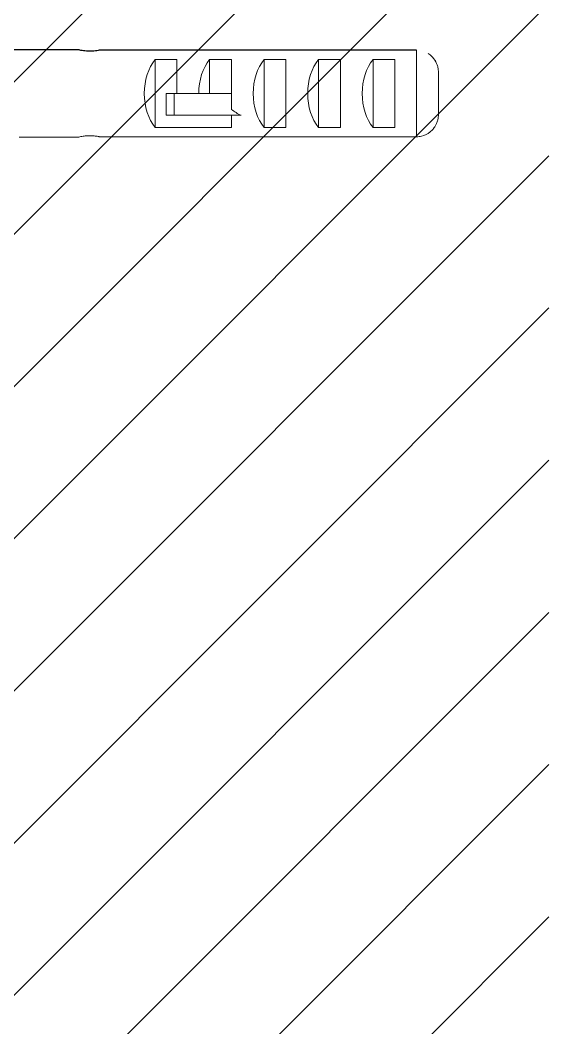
# Model space of a CAD drawing. Header units: millimetres. Extents: x 6110 to 6704, y -3675 to -2835.
# Drawn here: x 6597.88 to 6610.01, y -3416.94 to -3393.83 of the extents above; entities that cross this region are included whole.
import ezdxf

# ---------------------------------------------------------------- set-up
doc = ezdxf.new("R2010")
doc.units = ezdxf.units.MM
doc.header["$LTSCALE"] = 0.1
doc.layers.get('0').update_dxf_attribs({"lineweight": 13})
doc.layers.add('hatch', color=2, linetype='Continuous')

msp = doc.modelspace()

# ---------------------------------------------------------------- hatches: boundary and pattern name
at = {"layer": 'hatch'}
h = msp.add_hatch(dxfattribs=at)
h.set_pattern_fill('ANSI31', color=256, scale=0.777568)
h.set_pattern_definition([(45, (5809.2703, -3576.218), (-1.7456907, 1.7456907), [])])
edge = h.paths.add_edge_path()
edge.add_spline(control_points=[(6597.4753, -3341.3519), (6597.5331, -3341.3659), (6597.6353, -3341.3823), (6597.7761, -3341.3823), (6597.8566, -3341.3722), (6597.8936, -3341.3655)], knot_values=[0, 0, 0, 0, 0.4237752, 0.7322165, 1, 1, 1, 1], degree=3, periodic=0)
edge.add_line((6597.5166, -3341.3576), (6597.9333, -3341.3576))
edge.add_arc((6597.7003, -3340.2901), 1.0927, 280.19055, 282.31636, ccw=False)
edge.add_spline(control_points=[(6597.8936, -3341.3655), (6597.8566, -3341.3722), (6597.7761, -3341.3823), (6597.6353, -3341.3823), (6597.5331, -3341.3659), (6597.4753, -3341.3519)], knot_values=[0, 0, 0, 0, 0.2677835, 0.5762248, 1, 1, 1, 1], degree=3, periodic=0)
edge.add_line((6597.4668, -3341.3969), (6597.4668, -3343.342))
edge.add_line((6597.4668, -3343.342), (6597.5166, -3343.342))
edge.add_spline(control_points=[(6597.8936, -3343.3341), (6597.8566, -3343.3274), (6597.7761, -3343.3174), (6597.6353, -3343.3174), (6597.5331, -3343.3338), (6597.4753, -3343.3478)], knot_values=[0, 0, 0, 0, 0.2677887, 0.5762346, 1, 1, 1, 1], degree=3, periodic=0)
edge.add_line((6600.0995, -3343.1305), (6600.2847, -3343.1305))
edge.add_ellipse((6599.6335, -3342.3498), major_axis=(0, -1), ratio=0.6666667, start_angle=218.68219, end_angle=321.31781, ccw=False)
edge.add_line((6598.6491, -3341.3576), (6597.5166, -3341.3576))
edge.add_spline(control_points=[(6597.4753, -3341.3519), (6597.5331, -3341.3659), (6597.6353, -3341.3823), (6597.7761, -3341.3823), (6597.8566, -3341.3722), (6597.8936, -3341.3655)], knot_values=[0, 0, 0, 0, 0.4237752, 0.7322165, 1, 1, 1, 1], degree=3, periodic=0)
edge.add_arc((6597.7003, -3340.2901), 1.0927, 280.19055, 282.31636)
edge.add_line((6597.9333, -3341.3576), (6605.717, -3341.3576))
edge.add_line((6605.717, -3341.3576), (6605.717, -3343.342))
edge.add_line((6605.717, -3343.342), (6597.5166, -3343.342))
edge.add_spline(control_points=[(6597.8936, -3343.3341), (6597.8566, -3343.3274), (6597.7761, -3343.3174), (6597.6353, -3343.3174), (6597.5331, -3343.3338), (6597.4753, -3343.3478)], knot_values=[0, 0, 0, 0, 0.2677887, 0.5762346, 1, 1, 1, 1], degree=3, periodic=0)
edge.add_line((6597.4753, -3343.3478), (6597.4668, -3343.3498))
edge.add_line((6597.4668, -3343.3498), (6597.4668, -3356.3501))
edge.add_line((6597.4668, -3356.3501), (6597.4753, -3356.3522))
edge.add_spline(control_points=[(6597.4753, -3356.3522), (6597.5331, -3356.3662), (6597.6353, -3356.3826), (6597.7761, -3356.3826), (6597.8566, -3356.3725), (6597.8936, -3356.3659)], knot_values=[0, 0, 0, 0, 0.4237752, 0.7322165, 1, 1, 1, 1], degree=3, periodic=0)
edge.add_line((6597.5166, -3356.358), (6597.9333, -3356.358))
edge.add_arc((6597.7003, -3355.2905), 1.0927, 280.19055, 282.31636, ccw=False)
edge.add_spline(control_points=[(6597.8936, -3356.3659), (6597.8566, -3356.3725), (6597.7761, -3356.3826), (6597.6353, -3356.3826), (6597.5331, -3356.3662), (6597.4753, -3356.3522)], knot_values=[0, 0, 0, 0, 0.2677835, 0.5762248, 1, 1, 1, 1], degree=3, periodic=0)
edge.add_line((6597.4668, -3356.3973), (6597.4668, -3358.3423))
edge.add_line((6597.4668, -3358.3423), (6597.5166, -3358.3423))
edge.add_spline(control_points=[(6597.8936, -3358.3344), (6597.8566, -3358.3278), (6597.7761, -3358.3177), (6597.6353, -3358.3177), (6597.5331, -3358.3341), (6597.4753, -3358.3481)], knot_values=[0, 0, 0, 0, 0.2677887, 0.5762346, 1, 1, 1, 1], degree=3, periodic=0)
edge.add_line((6599.0317, -3358.1308), (6599.2169, -3358.1308))
edge.add_ellipse((6599.6335, -3357.3501), major_axis=(0, -1), ratio=0.6666667, start_angle=218.68219, end_angle=321.31781, ccw=False)
edge.add_line((6598.6491, -3356.358), (6597.5166, -3356.358))
edge.add_spline(control_points=[(6597.4753, -3356.3522), (6597.5331, -3356.3662), (6597.6353, -3356.3826), (6597.7761, -3356.3826), (6597.8566, -3356.3725), (6597.8936, -3356.3659)], knot_values=[0, 0, 0, 0, 0.4237752, 0.7322165, 1, 1, 1, 1], degree=3, periodic=0)
edge.add_arc((6597.7003, -3355.2905), 1.0927, 280.19055, 282.31636)
edge.add_line((6597.9333, -3356.358), (6605.717, -3356.358))
edge.add_line((6605.717, -3356.358), (6605.717, -3358.3423))
edge.add_line((6605.717, -3358.3423), (6597.5166, -3358.3423))
edge.add_spline(control_points=[(6597.8936, -3358.3344), (6597.8566, -3358.3278), (6597.7761, -3358.3177), (6597.6353, -3358.3177), (6597.5331, -3358.3341), (6597.4753, -3358.3481)], knot_values=[0, 0, 0, 0, 0.2677887, 0.5762346, 1, 1, 1, 1], degree=3, periodic=0)
edge.add_line((6597.4753, -3358.3481), (6597.4668, -3358.3502))
edge.add_line((6597.4668, -3358.3502), (6597.4668, -3594.1641))
edge.add_line((6597.4668, -3594.1641), (6610.0143, -3594.1641))
edge.add_line((6610.0143, -3594.1641), (6610.0143, -3017.7979))
edge.add_line((6610.0143, -3017.7979), (6597.4668, -3017.7979))
edge.add_line((6597.4668, -3017.7979), (6597.4668, -3341.3498))
edge.add_line((6597.4668, -3341.3498), (6597.4753, -3341.3519))

# ---------------------------------------------------------------- linework, layer by layer
at = {"linetype": 'Continuous', "lineweight": 25}
for p, q in [((6599.2326, -3394.5107), (6597.4804, -3394.5107)), ((6606.9804, -3394.5186), (6599.6969, -3394.5186))]:
    msp.add_line(p, q, dxfattribs=at)
at = {"color": 7, "linetype": 'Continuous'}
for p, q in [((6606.9804, -3394.5183), (6606.9804, -3396.5026)), ((6600.9804, -3394.7298), (6601.4804, -3394.7298)), ((6600.9804, -3394.7298), (6600.9804, -3396.2911)), ((6601.4804, -3395.5104), (6601.4804, -3394.7298)), ((6602.2304, -3394.7298), (6602.7304, -3394.7298)), ((6602.2304, -3395.5104), (6602.2304, -3394.7298)), ((6602.7304, -3395.8747), (6602.7304, -3394.7298)), ((6603.4804, -3394.7298), (6603.9804, -3394.7298)), ((6603.4804, -3394.7298), (6603.4804, -3396.2911)), ((6603.9804, -3396.2911), (6603.9804, -3394.7298)), ((6604.7304, -3394.7298), (6605.2304, -3394.7298)), ((6604.7304, -3394.7298), (6604.7304, -3396.2911)), ((6605.2304, -3396.2911), (6605.2304, -3394.7298)), ((6605.9804, -3394.7298), (6606.4804, -3394.7298)), ((6605.9804, -3394.7298), (6605.9804, -3396.2911)), ((6606.4804, -3396.2911), (6606.4804, -3394.7298)), ((6607.4804, -3395.0263), (6607.4804, -3395.9946)), ((6601.2322, -3395.5104), (6602.7304, -3395.5104)), ((6601.2322, -3396.0104), (6601.2322, -3395.5104)), ((6601.4193, -3395.5104), (6601.4193, -3396.0104)), ((6602.9537, -3396.0104), (6601.2322, -3396.0104)), ((6602.7304, -3396.2911), (6602.7304, -3396.0104)), ((6602.7304, -3396.2911), (6600.9804, -3396.2911)), ((6603.9804, -3396.2911), (6603.4804, -3396.2911)), ((6605.2304, -3396.2911), (6604.7304, -3396.2911)), ((6606.4804, -3396.2911), (6605.9804, -3396.2911)), ((6597.8555, -3396.5104), (6599.2304, -3396.5104)), ((6599.2751, -3396.5002), (6599.2304, -3396.5104)), ((6599.6969, -3396.5026), (6606.9804, -3396.5026))]:
    msp.add_line(p, q, dxfattribs=at)
for centre, radius, start, end in [((6606.9809, -3395.0148), 0.4962, 51.26244, 57.75247), ((6606.98, -3395.0156), 0.4975, 44.37434, 51.23599), ((6606.9746, -3395.0209), 0.5049, 38.32809, 44.37767), ((6606.9729, -3395.0223), 0.5072, 30.63266, 38.32656), ((6606.9762, -3395.0202), 0.5032, 25.51755, 30.63102), ((6606.9718, -3395.022), 0.508, 16.79218, 25.48481), ((6606.9644, -3395.0244), 0.5158, 12.62674, 16.80338), ((6606.9542, -3395.0263), 0.5261, 0.00272, 12.5928), ((6606.9691, -3395.9978), 0.5109, 334.49018, 343.75643), ((6606.9644, -3395.9963), 0.5158, 343.74823, 347.25311), ((6606.9549, -3395.9945), 0.5254, 347.28878, 359.99671), ((6606.9774, -3396.0019), 0.5016, 308.67674, 314.06102), ((6606.9773, -3396.0018), 0.5018, 314.05978, 321.57153), ((6606.9768, -3396.0016), 0.5023, 321.58674, 327.21895), ((6606.9743, -3396), 0.5052, 327.21834, 334.46113), ((6606.9801, -3396.0043), 0.4983, 270.03474, 282.88388)]:
    msp.add_arc(centre, radius, start, end, dxfattribs=at)
for centre, end_param in [((6601.397, -3395.5104), 2.4664611), ((6602.647, -3395.5104), 1.5707963), ((6603.897, -3395.5104), 2.4664611), ((6605.147, -3395.5104), 2.4664611), ((6606.397, -3395.5104), 2.4664611)]:
    msp.add_ellipse(centre, major_axis=(0, 1), ratio=0.6666667, start_param=0.6751315, end_param=end_param, dxfattribs=at)
at = {"linetype": 'Continuous', "lineweight": 25}
msp.add_open_spline([(6599.6969, -3394.5186), (6599.6803, -3394.522), (6599.6472, -3394.5289), (6599.5721, -3394.5393), (6599.4887, -3394.5437), (6599.4052, -3394.5407), (6599.3304, -3394.5317), (6599.2719, -3394.5207), (6599.2355, -3394.512), (6599.2335, -3394.5115), (6599.2326, -3394.5113)], degree=3, knots=[0, 0, 0, 0, 0.13002827, 0.26005725, 0.38915793, 0.51456113, 0.63937244, 0.76750745, 0.89779342, 1, 1, 1, 1], dxfattribs=at)
at = {"color": 7, "linetype": 'Continuous'}
for points in [[(6602.9537, -3396.0104), (6602.8738, -3395.9757), (6602.7966, -3395.9313), (6602.7304, -3395.8747)], [(6607.2908, -3396.3935), (6607.2331, -3396.4397), (6607.1632, -3396.4736), (6607.0912, -3396.49)]]:
    msp.add_open_spline(points, degree=3, dxfattribs=at)
for points, knots in [([(6599.4159, -3396.4808), (6599.4021, -3396.4817), (6599.3548, -3396.4859), (6599.308, -3396.4935), (6599.2751, -3396.5002)], [0, 0, 0, 0, 0.291736, 1, 1, 1, 1]), ([(6599.5815, -3396.484), (6599.5682, -3396.4826), (6599.5131, -3396.4783), (6599.4577, -3396.4782), (6599.4159, -3396.4808)], [0, 0, 0, 0, 0.2415296, 1, 1, 1, 1]), ([(6599.6969, -3396.5026), (6599.6895, -3396.501), (6599.6513, -3396.493), (6599.6127, -3396.4871), (6599.5815, -3396.484)], [0, 0, 0, 0, 0.1948925, 1, 1, 1, 1])]:
    msp.add_open_spline(points, degree=3, knots=knots, dxfattribs=at)

doc.saveas('drawing.dxf')
